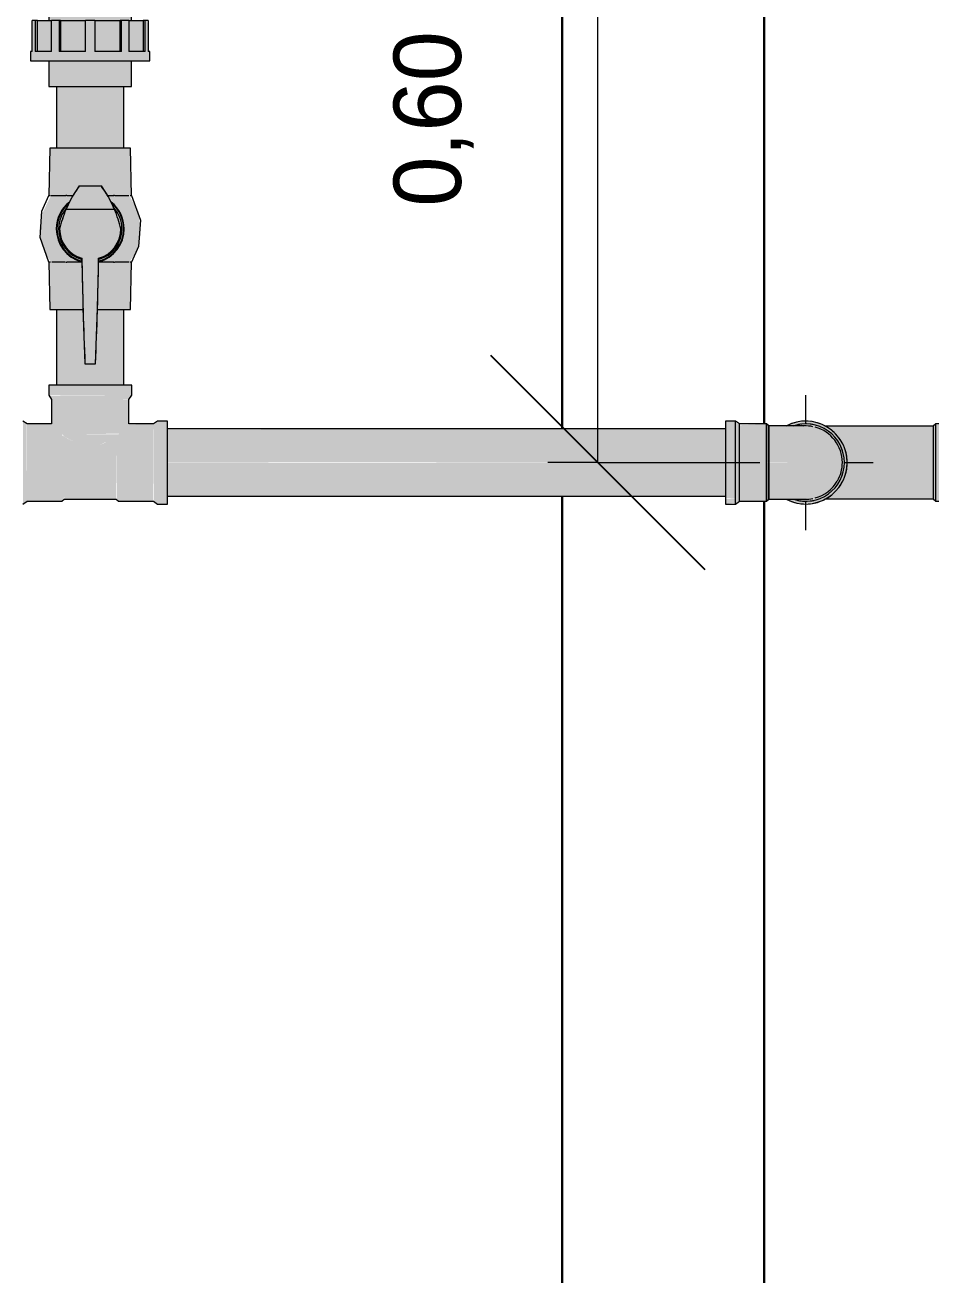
# Model space of a CAD drawing. Header units: metres. Extents: x 147 to 427, y -16 to 162.
# Drawn here: x 150.094 to 150.766, y 95.039 to 95.966 of the extents above; entities that cross this region are included whole.
import ezdxf

# ---------------------------------------------------------------- set-up
doc = ezdxf.new("R2010")
doc.units = ezdxf.units.M
doc.layers.add('1053_ARQ_BASE_MATADOURO_dwg', color=7, linetype='Continuous', lineweight=5, true_color=0x767676)
for name, color, linetype, lineweight in [('A-ANNO-DIMS', 7, 'Continuous', 5), ('A-ANNO-DIMS-50', 7, 'Continuous', 5), ('A-PAREDE', 7, 'Continuous', 30), ('P-PIPE', 7, 'Continuous', 5), ('P-PIPE-CNTR', 7, 'Continuous', 5)]:
    doc.layers.add(name, color=color, linetype=linetype, lineweight=lineweight)
doc.styles.add('Century Gothic', font='GOTHIC.TTF', dxfattribs={"height": 0.05})
doc.dimstyles.new('Setores_1_mm', dxfattribs={"dimscale": 0.3048, "dimtxt": 0.052208, "dimasz": 0.520833, "dimexe": 0.393701, "dimexo": 0.246063, "dimgap": 0.287073, "dimtad": 1, "dimrnd": 0.01, "dimzin": 0, "dimdsep": 46, "dimtxsty": 'Century Gothic', "dimblk1": 'OBLIQUE', "dimblk2": 'OBLIQUE', "dimsah": 1, "dimcen": 0.09, "dimazin": 0, "dimtfac": 1, "dimtdec": 4, "dimtix": 1, "dimtmove": 0, "dimatfit": 3, "dimfxl": 1, "dimtvp": 1, "dimtolj": 1, "dimtzin": 0, "dimarcsym": 2})

# ---------------------------------------------------------------- blocks, each defined once
blk = doc.blocks.new('AF_Soldavel_Curva 45_90 - Standard-V9-RESERVATÓRIOS TÉRREO')
at = {"layer": 'P-PIPE', "true_color": 0x69503c}
h = blk.add_hatch(color=27, dxfattribs=at)
h.paths.add_polyline_path([(150.67347, 95.61121), (150.67301, 95.61168), (150.67335, 95.61122)])
h.paths.add_polyline_path([(150.67982, 95.61205), (150.68143, 95.61226), (150.67994, 95.61209)])
h.paths.add_polyline_path([(150.69792, 95.62375), (150.70084, 95.62838), (150.69946, 95.62642), (150.69823, 95.62428)])
h.paths.add_polyline_path([(150.70255, 95.63251), (150.70339, 95.63564), (150.70283, 95.63409)])
h.paths.add_polyline_path([(150.70147, 95.65402), (150.69969, 95.65786), (150.6997, 95.6571), (150.70129, 95.65433)])
h.paths.add_polyline_path([(150.6962, 95.66242), (150.69358, 95.66495), (150.69512, 95.66332)])
h.paths.add_polyline_path([(150.67347, 95.67224), (150.6766, 95.67224), (150.67347, 95.67224)])
for points in [[(150.70576, 95.64196), (150.76821, 95.64196), (150.76821, 95.6687), (150.71989, 95.66906), (150.68885, 95.66858), (150.69717, 95.66147), (150.70317, 95.64992), (150.70422, 95.64196), (150.70508, 95.64196)], [(150.76821, 95.64196), (150.76991, 95.64196), (150.76991, 95.67017), (150.76821, 95.66847), (150.76821, 95.64196)], [(150.76991, 95.64196), (150.79581, 95.64196), (150.79581, 95.67017), (150.76991, 95.67017), (150.76991, 95.64376)], [(150.79695, 95.64196), (150.79881, 95.64196), (150.79881, 95.67224), (150.79581, 95.67017), (150.79581, 95.64196)], [(150.7478, 95.61481), (150.76821, 95.6156), (150.76821, 95.64196), (150.70422, 95.64196), (150.70236, 95.63144), (150.69521, 95.62022), (150.68895, 95.61514), (150.69762, 95.61482), (150.74428, 95.61482)], [(150.76991, 95.61374), (150.76991, 95.64196), (150.76821, 95.64196), (150.76868, 95.61481)], [(150.76991, 95.61374), (150.79581, 95.61374), (150.79581, 95.64196), (150.76991, 95.64196), (150.76991, 95.61533)], [(150.79881, 95.61168), (150.79881, 95.64196), (150.79581, 95.64188), (150.79616, 95.6135), (150.79797, 95.61226)], [(150.80631, 95.61121), (150.80631, 95.64196), (150.79881, 95.64187), (150.79881, 95.61168)]]:
    blk.add_hatch(color=27, dxfattribs=at).paths.add_polyline_path(points)
h = blk.add_hatch(color=27, dxfattribs=at)
h.paths.add_polyline_path([(150.79881, 95.64196), (150.80631, 95.64196), (150.80631, 95.66859), (150.79881, 95.66859), (150.79881, 95.64722)])
h.paths.add_polyline_path([(150.79881, 95.66859), (150.80631, 95.66912), (150.80631, 95.67271), (150.79881, 95.67166), (150.79881, 95.67042)])
at = {"layer": 'P-PIPE'}
for p, q in [((150.76991, 95.67061), (150.76821, 95.66911)), ((150.76821, 95.64196), (150.76821, 95.66911)), ((150.79581, 95.67061), (150.76991, 95.67061)), ((150.76991, 95.64196), (150.76991, 95.67061)), ((150.79881, 95.67271), (150.79581, 95.67061)), ((150.79581, 95.64196), (150.79581, 95.67061)), ((150.80631, 95.67271), (150.79881, 95.67271)), ((150.79881, 95.64196), (150.79881, 95.67271)), ((150.80631, 95.64196), (150.80631, 95.67271)), ((150.76821, 95.61481), (150.76821, 95.64196)), ((150.76991, 95.61331), (150.76991, 95.64196)), ((150.79581, 95.61331), (150.79581, 95.64196)), ((150.79881, 95.61121), (150.79881, 95.64196)), ((150.80631, 95.61121), (150.80631, 95.64196)), ((150.76821, 95.61481), (150.76991, 95.61331)), ((150.76991, 95.61331), (150.79581, 95.61331)), ((150.79581, 95.61331), (150.79881, 95.61121)), ((150.79881, 95.61121), (150.80631, 95.61121))]:
    blk.add_line(p, q, dxfattribs=at)
at = {"layer": 'P-PIPE', "flags": 128}
for points in [[(150.68759, 95.66911), (150.68953, 95.66911), (150.7083, 95.66911), (150.73226, 95.66911), (150.75933, 95.66911), (150.76821, 95.66911)], [(150.76821, 95.61481), (150.74063, 95.61481), (150.71544, 95.61481), (150.69482, 95.61481), (150.68759, 95.61481)]]:
    blk.add_lwpolyline(points, dxfattribs=at)
at = {"layer": 'P-PIPE'}
for start, end in [(101.97499, 118.12149), (83.30854, 96.68532), (41.97351, 78.02056), (23.3065, 36.68327), (0, 18.01852), (341.98148, 0), (323.31673, 336.6935), (242.73591, 258.02501), (281.97944, 318.02649), (263.31468, 276.69146)]:
    blk.add_arc((150.67347, 95.64196), 0.03075, start, end, dxfattribs=at)
blk = doc.blocks.new('Joelho 45_90 - Agua Fria_Soldavel - MEP - Tigre - Standard-V12-RESERVATÓRIOS TÉRREO')
at = {"layer": 'P-PIPE', "true_color": 0x69503c}
for points in [[(150.62137, 95.64196), (150.62137, 95.67224), (150.61387, 95.67224), (150.61387, 95.64196)], [(150.62137, 95.64196), (150.62437, 95.64223), (150.62402, 95.67041), (150.62137, 95.67166), (150.62137, 95.64228)], [(150.64437, 95.64196), (150.64437, 95.67061), (150.62437, 95.66963), (150.62437, 95.64196), (150.63895, 95.64196)], [(150.64437, 95.64196), (150.64607, 95.64238), (150.64551, 95.6696), (150.64437, 95.67017), (150.64437, 95.64222)], [(150.67761, 95.64196), (150.70062, 95.64196), (150.69895, 95.65077), (150.6959, 95.65694), (150.69155, 95.66201), (150.68551, 95.66611), (150.67828, 95.66848), (150.6651, 95.66899), (150.64932, 95.66911), (150.64607, 95.66911), (150.64632, 95.64196), (150.67579, 95.64196)], [(150.70212, 95.64196), (150.70422, 95.64196), (150.70197, 95.65315), (150.6962, 95.66242), (150.68741, 95.66911), (150.67845, 95.67224), (150.667, 95.67183), (150.65989, 95.66894), (150.66528, 95.66931), (150.6685, 95.67017), (150.68088, 95.66963), (150.68949, 95.66547), (150.69542, 95.66037), (150.70114, 95.64937), (150.70127, 95.64843)], [(150.62137, 95.61168), (150.62437, 95.61428), (150.62437, 95.64196), (150.62137, 95.64196), (150.62137, 95.61226)], [(150.64437, 95.61331), (150.64437, 95.64196), (150.62437, 95.64196), (150.62437, 95.61374), (150.63895, 95.61343)], [(150.64437, 95.61331), (150.64607, 95.61548), (150.64607, 95.64196), (150.64437, 95.64196), (150.64437, 95.61374)], [(150.64607, 95.61481), (150.67799, 95.6154), (150.68194, 95.61633), (150.68704, 95.61845), (150.69303, 95.62323), (150.69762, 95.62992), (150.69977, 95.63549), (150.70039, 95.64196), (150.64607, 95.64171), (150.64607, 95.61544)], [(150.6685, 95.61168), (150.6804, 95.61226), (150.68885, 95.61533), (150.69762, 95.62322), (150.70236, 95.63144), (150.70375, 95.64196), (150.70212, 95.64196), (150.70036, 95.63211), (150.69373, 95.6217), (150.68582, 95.61633), (150.67845, 95.61374), (150.66605, 95.61428), (150.66311, 95.61508), (150.66009, 95.6146), (150.66813, 95.61168)], [(150.67347, 95.61331), (150.68215, 95.61481), (150.68949, 95.61845), (150.69461, 95.62285), (150.69895, 95.62926), (150.70119, 95.63493), (150.70212, 95.64196), (150.70062, 95.64196), (150.69895, 95.63315), (150.6959, 95.62697), (150.69115, 95.62159), (150.68551, 95.61781), (150.67879, 95.61548), (150.667, 95.61489), (150.66564, 95.61445), (150.667, 95.61416), (150.67175, 95.61353)]]:
    blk.add_hatch(color=27, dxfattribs=at).paths.add_polyline_path(points)
h = blk.add_hatch(color=27, dxfattribs=at)
h.paths.add_polyline_path([(150.70212, 95.64196), (150.70036, 95.65126), (150.69698, 95.65798), (150.69203, 95.66352), (150.68582, 95.66759), (150.67916, 95.66986), (150.67185, 95.6704), (150.66552, 95.669), (150.67576, 95.66881), (150.68194, 95.66759), (150.68836, 95.66446), (150.69383, 95.65964), (150.69762, 95.654), (150.69977, 95.64843), (150.70114, 95.64196)])
h.paths.add_polyline_path([(150.67021, 95.66868), (150.667, 95.66883), (150.66906, 95.6687)])
h = blk.add_hatch(color=27, dxfattribs=at)
h.paths.add_polyline_path([(150.62137, 95.61533), (150.62137, 95.61533), (150.62137, 95.64196), (150.61387, 95.64196), (150.61387, 95.61533), (150.61485, 95.61533)])
h.paths.add_polyline_path([(150.61387, 95.61121), (150.62137, 95.61226), (150.62137, 95.61533), (150.61387, 95.61481), (150.61387, 95.61168)])
at = {"layer": 'P-PIPE'}
for p, q in [((150.62137, 95.67271), (150.61387, 95.67271)), ((150.61387, 95.67271), (150.61387, 95.64196)), ((150.62437, 95.67061), (150.62137, 95.67271)), ((150.62137, 95.64196), (150.62137, 95.67271)), ((150.64437, 95.67061), (150.62437, 95.67061)), ((150.62437, 95.64196), (150.62437, 95.67061)), ((150.64607, 95.66911), (150.64437, 95.67061)), ((150.64437, 95.67061), (150.64437, 95.64196)), ((150.64437, 95.64196), (150.64437, 95.67061)), ((150.64607, 95.64196), (150.64607, 95.66911)), ((150.64607, 95.66911), (150.64607, 95.64196)), ((150.61387, 95.64196), (150.61387, 95.61121)), ((150.62137, 95.61121), (150.62137, 95.64196)), ((150.62437, 95.61331), (150.62437, 95.64196)), ((150.64437, 95.64196), (150.64437, 95.61331)), ((150.64437, 95.61331), (150.64437, 95.64196)), ((150.64607, 95.62838), (150.64607, 95.64196)), ((150.64607, 95.64196), (150.64607, 95.62838)), ((150.64607, 95.61481), (150.64607, 95.62816)), ((150.64607, 95.62816), (150.64607, 95.61481)), ((150.62137, 95.61121), (150.62437, 95.61331)), ((150.62437, 95.61331), (150.64437, 95.61331)), ((150.64437, 95.61331), (150.64607, 95.61481)), ((150.61387, 95.61121), (150.62137, 95.61121))]:
    blk.add_line(p, q, dxfattribs=at)
at = {"layer": 'P-PIPE', "flags": 128}
for points in [[(150.67347, 95.66911), (150.67345, 95.66911), (150.67338, 95.66911), (150.67327, 95.66911), (150.67312, 95.66911), (150.67292, 95.66911), (150.67268, 95.66911), (150.6724, 95.66911), (150.67208, 95.66911), (150.67171, 95.66911), (150.67131, 95.66911), (150.67086, 95.66911), (150.67037, 95.66911), (150.66985, 95.66911), (150.66928, 95.66911), (150.66868, 95.66911), (150.66805, 95.66911), (150.66737, 95.66911), (150.66667, 95.66911), (150.66593, 95.66911), (150.66516, 95.66911), (150.66436, 95.66911), (150.66353, 95.66911), (150.66267, 95.66911), (150.66178, 95.66911), (150.66087, 95.66911), (150.65994, 95.66911), (150.65898, 95.66911), (150.65801, 95.66911), (150.65701, 95.66911), (150.656, 95.66911), (150.65497, 95.66911), (150.65392, 95.66911), (150.65287, 95.66911), (150.6518, 95.66911), (150.65073, 95.66911), (150.64964, 95.66911), (150.64855, 95.66911), (150.64746, 95.66911), (150.64636, 95.66911), (150.64607, 95.66911)], [(150.64607, 95.61481), (150.64716, 95.61481), (150.64826, 95.61481), (150.64935, 95.61481), (150.65043, 95.61481), (150.65151, 95.61481), (150.65258, 95.61481), (150.65364, 95.61481), (150.65469, 95.61481), (150.65572, 95.61481), (150.65674, 95.61481), (150.65774, 95.61481), (150.65872, 95.61481), (150.65968, 95.61481), (150.66062, 95.61481), (150.66154, 95.61481), (150.66243, 95.61481), (150.6633, 95.61481), (150.66414, 95.61481), (150.66494, 95.61481), (150.66572, 95.61481), (150.66647, 95.61481), (150.66719, 95.61481), (150.66787, 95.61481), (150.66851, 95.61481), (150.66912, 95.61481), (150.6697, 95.61481), (150.67023, 95.61481), (150.67073, 95.61481), (150.67119, 95.61481), (150.67161, 95.61481), (150.67198, 95.61481), (150.67232, 95.61481), (150.67261, 95.61481), (150.67286, 95.61481), (150.67307, 95.61481), (150.67323, 95.61481), (150.67336, 95.61481), (150.67343, 95.61481), (150.67347, 95.61481), (150.67347, 95.61481)]]:
    blk.add_lwpolyline(points, dxfattribs=at)
at = {"layer": 'P-PIPE'}
for radius, start, end in [(0.03075, 101.97499, 118.12149), (0.03075, 0, 117.91866), (0.02865, 0, 109.35835), (0.02865, 0, 109.35835), (0.02865, 96.64674, 102.02504), (0.03075, 83.30854, 96.68532), (0.02715, 78.63427, 92.9545), (0.02715, 78.63427, 92.9545), (0.02865, 77.98016, 83.35482), (0.03075, 41.97351, 78.02056), (0.02715, 0, 75), (0.02715, 0, 75), (0.02865, 36.64727, 42.02677), (0.03075, 23.3065, 36.68327), (0.02865, 17.97932, 23.35534), (0.03075, 0, 18.01852), (0.03075, 242.69358, 0), (0.02865, 251.5844, 0), (0.02865, 251.5844, 0), (0.02715, 330, 0), (0.02715, 330, 0), (0.03075, 341.98148, 0), (0.02865, 336.64466, 342.02068), (0.02715, 285, 329.44685), (0.02715, 285, 329.44685), (0.02865, 317.97323, 323.35273), (0.03075, 323.31673, 336.6935), (0.03075, 242.73591, 258.02501), (0.02865, 257.97496, 263.35326), (0.02715, 268.65999, 281.36573), (0.02715, 268.65999, 281.36573), (0.02865, 276.64518, 282.01984), (0.03075, 281.97944, 318.02649), (0.03075, 263.31468, 276.69146)]:
    blk.add_arc((150.67347, 95.64196), radius, start, end, dxfattribs=at)
blk = doc.blocks.new('AF_Registro Esfera VS Compacto - Soldável - 50 mm-3437326-RESERVATÓRIOS TÉRREO')
at = {"layer": 'P-PIPE', "lineweight": 15, "true_color": 0x69503c}
for points in [[(-0.0247, 0.00774), (-0.02433, 0.00655), (-0.02079, 0.01395), (-0.01669, 0.01868), (-0.01124, 0.02239), (-0.00493, 0.02455), (0.0013, 0.02503), (0.00845, 0.02354), (0.01426, 0.02055), (0.01809, 0.01747), (0.02061, 0.01489), (0.0247, 0.01351), (0.02434, 0.02929), (0.01113, 0.03571), (0, 0.03767), (-0.00888, 0.03682), (-0.01836, 0.03352), (-0.0247, 0.02896), (-0.0247, 0.00792)], [(-0.0599, 0.02992), (-0.0599, 0.00535), (-0.0247, 0.00652), (-0.0247, 0.0306), (-0.03874, 0.03033)], [(0.0247, 0.01851), (0.0252, 0.01236), (0.032, 0.00788), (0.032, 0), (0.0599, 0), (0.0599, 0.02992), (0.0247, 0.03043), (0.0247, 0.01967)], [(-0.0599, -0.02165), (-0.0599, -0.02992), (-0.0247, -0.0306), (-0.0252, -0.00616), (-0.0599, -0.00535), (-0.0599, -0.02164)], [(-0.0247, -0.02354), (-0.0247, -0.0291), (-0.01557, -0.03484), (-0.00621, -0.03708), (0.00125, -0.03746), (0.01318, -0.03527), (0.0247, -0.02896), (0.02434, -0.01291), (0.01788, -0.01775), (0.0167, -0.01868), (0.0116, -0.02224), (0.00435, -0.02463), (-0.0013, -0.02503), (-0.00769, -0.02386), (-0.01411, -0.02066), (-0.0187, -0.01668), (-0.02266, -0.01058), (-0.0247, -0.00643), (-0.0247, -0.02224)], [(0.0247, -0.01851), (0.0247, -0.0306), (0.0599, -0.02956), (0.0599, 0), (0.032, -0.00002), (0.03174, -0.00817), (0.0247, -0.01268), (0.0247, -0.01821)]]:
    blk.add_hatch(color=27, dxfattribs=at).paths.add_polyline_path(points)
at = {"layer": 'P-PIPE', "lineweight": 15, "true_color": 0xce4f00}
for points in [[(-0.1, 0.00394), (-0.1, -0.00394), (-0.02186, -0.00623), (-0.01954, -0.01161), (-0.01592, -0.01623), (-0.00949, -0.02047), (-0.00379, -0.02224), (0, -0.02273), (0.01199, -0.01887), (0.01426, -0.01802), (0.01416, 0.01805), (0.00185, 0.0222), (0, 0.02273), (-0.00586, 0.02187), (-0.01128, 0.01959), (-0.0137, 0.01814), (-0.01726, 0.01479), (-0.02002, 0.01076), (-0.02186, 0.00623), (-0.09809, 0.004)], [(0.01426, -0.01802), (0.02643, -0.01157), (0.032, -0.00788), (0.03174, 0.00817), (0.02061, 0.01489), (0.01426, 0.01781), (0.01426, -0.0166)]]:
    blk.add_hatch(color=32, dxfattribs=at).paths.add_polyline_path(points)
at = {"layer": 'P-PIPE', "lineweight": 15, "true_color": 0x69503c}
h = blk.add_hatch(color=27, dxfattribs=at)
h.paths.add_polyline_path([(-0.02439, 0.00617), (-0.02386, 0.00639), (-0.0203, 0.01377), (-0.01588, 0.01868), (-0.01039, 0.0222), (-0.00452, 0.02411), (0, 0.0247), (0.00772, 0.02331), (0.0133, 0.02066), (0.0101, 0.02286), (0.00462, 0.02459), (-0.00029, 0.02516), (-0.00769, 0.02386), (-0.01425, 0.02056), (-0.01904, 0.01623), (-0.02266, 0.01058), (-0.02438, 0.00621)])
h.paths.add_polyline_path([(-0.01954, -0.01558), (-0.01639, -0.01892), (-0.0116, -0.02224), (-0.00462, -0.02459), (0.00029, -0.02516), (0.00854, -0.02351), (0.01426, -0.02055), (0.01809, -0.01747), (0.01747, -0.01747), (0.01031, -0.02224), (0.00435, -0.02413), (0, -0.0247), (-0.00713, -0.02355), (-0.01367, -0.02038), (-0.01855, -0.01605), (-0.01954, -0.01553)])
h.paths.add_polyline_path([(-0.02439, -0.00617), (-0.02376, -0.00792), (-0.02066, -0.01412), (-0.02139, -0.01235), (-0.02432, -0.00618)])
h.paths.add_polyline_path([(-0.02296, 0.00621), (-0.02266, 0.00623), (-0.02296, 0.00621)])
h.paths.add_polyline_path([(-0.02296, -0.00621), (-0.02262, -0.00622), (-0.02296, -0.00621)])
at = {"layer": 'P-PIPE', "lineweight": 15, "true_color": 0xce4f00}
h = blk.add_hatch(color=32, dxfattribs=at)
h.paths.add_polyline_path([(-0.02389, 0.00619), (-0.02288, 0.00639), (-0.01954, 0.01281), (-0.01684, 0.01623), (-0.01235, 0.01983), (-0.00848, 0.0218), (-0.00507, 0.02295), (0, 0.0235), (0, 0.0247), (-0.00804, 0.02318), (-0.0137, 0.02036), (-0.0185, 0.01611), (-0.02197, 0.01096), (-0.02388, 0.00621)])
h.paths.add_polyline_path([(-0.02389, -0.00619), (-0.02323, -0.00792), (-0.02139, -0.01235), (-0.01592, -0.01865), (-0.01031, -0.02224), (-0.00605, -0.0239), (0, -0.02434), (0, -0.0235), (-0.00783, -0.02197), (-0.01261, -0.01969), (-0.01747, -0.0155), (-0.02088, -0.01061), (-0.02354, -0.00619), (-0.02385, -0.00619)])
h = blk.add_hatch(color=32, dxfattribs=at)
h.paths.add_polyline_path([(-0.02266, 0.00622), (-0.02186, 0.00623), (-0.01873, 0.01264), (-0.01592, 0.01623), (-0.00907, 0.02079), (-0.00443, 0.02225), (0, 0.02273), (0.01011, 0.01958), (0.01387, 0.01875), (0.00933, 0.02139), (0.00577, 0.02278), (-0.00007, 0.02349), (-0.00727, 0.0222), (-0.01124, 0.0205), (-0.01592, 0.0171), (-0.01838, 0.01452), (-0.02139, 0.00944), (-0.02266, 0.00623)])
h.paths.add_polyline_path([(-0.02266, -0.00622), (-0.01954, -0.01283), (-0.01592, -0.01716), (-0.01101, -0.02066), (-0.00581, -0.02274), (0, -0.0235), (0.00734, -0.02224), (0.01099, -0.02066), (0.01435, -0.01849), (0.01426, -0.01802), (0.00173, -0.02224), (-0.00018, -0.02271), (-0.00652, -0.02168), (-0.01235, -0.01892), (-0.01656, -0.01541), (-0.02029, -0.00986), (-0.02226, -0.00623), (-0.02262, -0.00622)])
h = blk.add_hatch(color=32, dxfattribs=at)
h.paths.add_polyline_path([(0, 0.0235), (0.00725, 0.0222), (0.01121, 0.02065), (0.0185, 0.01611), (0.01591, 0.01866), (0.0107, 0.02207), (0.00423, 0.02414), (0, 0.02434)])
h.paths.add_polyline_path([(0, -0.02386), (0, -0.0247), (0.00824, -0.02309), (0.01366, -0.02038), (0.01873, -0.01581), (0.01426, -0.01865), (0.00913, -0.0216), (0.00562, -0.02273), (0.00435, -0.02309), (0, -0.0235)])
at = {"layer": 'P-PIPE', "color": 4, "lineweight": 15, "true_color": 0x00ffff}
for p, q in [((-0.0247, 0.0306), (-0.0599, 0.02992)), ((-0.0599, 0.02992), (-0.0599, 0.00538)), ((-0.0247, 0.02956), (-0.0247, 0.0306)), ((-0.0247, 0.01867), (-0.0247, 0.02857)), ((0.0599, 0.02992), (0.0247, 0.0306)), ((0.0247, 0.0306), (0.0247, 0.02956)), ((0.0247, 0.02888), (0.0247, 0.01814)), ((0.0599, 0), (0.0599, 0.02992)), ((-0.0247, 0.01799), (-0.0247, 0.01736)), ((-0.0247, 0.0062), (-0.0247, 0.0174)), ((0.01426, -0.01802), (0.01426, 0.01802)), ((0.0247, 0.01736), (0.0247, 0.01799)), ((0.0247, 0.0174), (0.0247, 0.01278)), ((-0.1, 0.00394), (-0.1, -0.00394)), ((-0.02481, 0.00618), (-0.02296, 0.00621)), ((0.032, 0.008), (0.032, -0.008)), ((-0.0599, -0.00538), (-0.0599, -0.02992)), ((-0.02296, -0.00621), (-0.02481, -0.00618)), ((-0.0247, -0.0174), (-0.0247, -0.0062)), ((0.0599, -0.02992), (0.0599, 0)), ((-0.0247, -0.01736), (-0.0247, -0.01799)), ((-0.0247, -0.02888), (-0.0247, -0.01814)), ((0.0247, -0.01278), (0.0247, -0.0174)), ((0.0247, -0.01799), (0.0247, -0.01736)), ((0.0247, -0.01814), (0.0247, -0.02859)), ((-0.0599, -0.02992), (-0.0247, -0.0306)), ((-0.0247, -0.0306), (-0.0247, -0.02956)), ((0.0247, -0.02956), (0.0247, -0.0306)), ((0.0247, -0.0306), (0.0599, -0.02992))]:
    blk.add_line(p, q, dxfattribs=at)
at = {"layer": 'P-PIPE', "color": 4, "lineweight": 15, "true_color": 0x00ffff, "flags": 128}
for points in [[(-0.0247, 0.0306), (-0.00637, 0.03724), (0.01307, 0.03581), (0.0247, 0.0306)], [(0.01426, 0.01802), (0.02341, 0.01351), (0.032, 0.008)], [(-0.05875, 0.00539), (-0.07938, 0.00473), (-0.1, 0.00394)], [(-0.02481, 0.00618), (-0.02501, 0.00618), (-0.0252, 0.00617)], [(-0.1, -0.00394), (-0.07938, -0.00473), (-0.05875, -0.00539)], [(-0.0252, -0.00617), (-0.02501, -0.00618), (-0.02481, -0.00618)], [(0.032, -0.008), (0.02341, -0.01351), (0.01426, -0.01802)], [(0.0247, -0.0306), (0.00637, -0.03724), (-0.01307, -0.03581), (-0.0247, -0.0306)]]:
    blk.add_lwpolyline(points, dxfattribs=at)
at = {"layer": 'P-PIPE', "color": 4, "lineweight": 15, "true_color": 0x00ffff}
for centre, radius, start, end in [((0, 0), 0.0252, 90, 165), ((0, 0), 0.0247, 90, 165), ((0, 0), 0.0235, 90, 164.65239), ((0, 0), 0.02273, 90, 164.0827), ((0, 0), 0.02273, 117.5101, 122.61027), ((0, 0), 0.02273, 104.81654, 108.11473), ((0, 0), 0.0252, 37.80855, 90), ((0, 0), 0.0247, 40.15209, 90), ((0, 0), 0.0235, 47.40098, 90), ((-0.02132, -0.0657), 0.09096, 66.9759, 76.44781), ((-0.02132, -0.0657), 0.09096, 71.14674, 71.69399), ((0, 0), 0.02273, 145.97063, 149.26616), ((0, 0), 0.02273, 131.48016, 136.58052), ((-0.02132, -0.0657), 0.09096, 65.84567, 66.47881), ((-0.02132, -0.0657), 0.09096, 62.51354, 65.29992), ((-0.02132, -0.0657), 0.09096, 54.11778, 60.15679), ((0.03256, -3.1755), 3.1822, 90.97978, 92.38736), ((0.03255, 3.1759), 3.1826, 267.61298, 269.0204), ((0, 0), 0.0252, 195, 270), ((0, 0), 0.0247, 195, 270), ((0, 0), 0.0235, 195.34776, 270), ((0, 0), 0.02273, 195.91745, 270), ((-0.02132, 0.0657), 0.09096, 299.84321, 305.88222), ((0, 0), 0.0252, 270, 322.19145), ((0, 0), 0.0247, 270, 319.84791), ((0, 0), 0.0235, 270, 312.59902), ((-0.02132, 0.0657), 0.09096, 283.55219, 293.0241), ((-0.02132, 0.0657), 0.09096, 293.52119, 294.15433), ((-0.02132, 0.0657), 0.09096, 294.70008, 297.48646), ((-0.02132, 0.0657), 0.09096, 288.30601, 288.85326)]:
    blk.add_arc(centre, radius, start, end, dxfattribs=at)
for centre, major_axis, start_param, end_param in [((0.03256, -3.183), (0, 3.1897), 0.01813, 0.028664), ((0.03255, 3.1834), (0, 3.1901), 3.112933, 3.123466)]:
    blk.add_ellipse(centre, major_axis=major_axis, ratio=0.998823, start_param=start_param, end_param=end_param, dxfattribs=at)
for points in [[(0.0167, 0.01694), (0.01657, 0.017), (0.01631, 0.01712), (0.01604, 0.01724), (0.01591, 0.0173)], [(0.01591, -0.0173), (0.01604, -0.01724), (0.01631, -0.01712), (0.01657, -0.017), (0.0167, -0.01694)]]:
    blk.add_open_spline(points, degree=3, dxfattribs=at)
blk = doc.blocks.new('AF_Soldavel_Uniao - Standard-3997284-RESERVATÓRIOS TÉRREO')
at = {"layer": 'P-PIPE', "lineweight": 15, "true_color": 0x69503c}
for points in [[(-0.015, 0.0125), (-0.015, -0.0442), (-0.008, -0.04389), (-0.008, -0.04298), (0.015, -0.04243), (0.015, -0.04083), (-0.008, -0.04049), (-0.008, -0.02871), (0.015, -0.02871), (0.015, -0.02309), (-0.008, -0.02309), (-0.00767, -0.00348), (0.015, -0.00334), (0.01467, 0.00348), (-0.008, 0.00348), (-0.008, 0.02309), (0.015, 0.02309), (0.015, 0.02871), (-0.008, 0.02871), (-0.008, 0.04083), (0.015, 0.04126), (0.015, 0.04298), (-0.008, 0.04345), (-0.008, 0.0442), (-0.015, 0.04389), (-0.015, 0.01286)], [(-0.008, 0.04049), (-0.008, 0.0392), (0.015, 0.0392), (0.015, 0.04083), (-0.008, 0.04083)], [(-0.008, 0.02871), (0.015, 0.02871), (0.015, 0.0392), (-0.008, 0.0392), (-0.008, 0.03043)], [(-0.034, 0.0307), (-0.034, -0.0307), (-0.015, -0.0307), (-0.015, 0.0307)], [(0.015, 0.0307), (0.015, -0.0307), (0.034, -0.0307), (0.034, 0.0307), (0.0295, 0.0307)], [(-0.008, 0.02216), (0.015, 0.02216), (0.015, 0.02309), (-0.008, 0.02309)], [(-0.008, 0.02216), (-0.008, 0.00348), (0.015, 0.00348), (0.015, 0.02216), (-0.00017, 0.02216)], [(-0.008, -0.00348), (-0.008, -0.02216), (0.015, -0.02165), (0.015, -0.00348), (-0.00767, -0.00348)], [(-0.008, -0.02216), (-0.008, -0.02309), (0.015, -0.02309), (0.015, -0.02216), (-0.0062, -0.02216)], [(-0.008, -0.03125), (-0.008, -0.0392), (0.015, -0.0392), (0.015, -0.02871), (-0.008, -0.02871)], [(-0.008, -0.0392), (-0.008, -0.04083), (0.015, -0.04083), (0.015, -0.0392), (-0.00017, -0.0392)]]:
    blk.add_hatch(color=27, dxfattribs=at).paths.add_polyline_path(points)
at = {"layer": 'P-PIPE', "color": 4, "lineweight": 15, "true_color": 0x00ffff}
for p, q in [((-0.008, 0.0442), (-0.015, 0.0442)), ((-0.015, 0.0442), (-0.015, -0.0442)), ((-0.008, 0.04298), (-0.008, 0.0442)), ((-0.008, 0.04298), (0.015, 0.04298)), ((-0.008, 0.02871), (-0.008, 0.04083)), ((0.015, 0.04083), (-0.008, 0.04083)), ((-0.008, 0.0392), (0.015, 0.0392)), ((0.015, 0.04083), (0.015, 0.04298)), ((0.015, 0.0392), (0.015, 0.04083)), ((0.015, 0.0392), (0.015, 0.02883)), ((-0.015, 0.0307), (-0.034, 0.0307)), ((-0.034, 0.0307), (-0.034, -0.0307)), ((-0.008, 0.02871), (0.015, 0.02871)), ((0.034, 0.0307), (0.015, 0.0307)), ((0.015, 0.02309), (0.015, 0.02871)), ((0.034, -0.0307), (0.034, 0.0307)), ((-0.008, 0.00348), (-0.008, 0.02309)), ((0.015, 0.02309), (-0.008, 0.02309)), ((0.015, 0.02216), (-0.008, 0.02216)), ((0.015, 0.02216), (0.015, 0.02309)), ((0.015, 0.02216), (0.015, 0.00348)), ((-0.008, 0.00348), (0.015, 0.00348)), ((0.015, -0.00348), (0.015, 0.00348)), ((-0.008, -0.02309), (-0.008, -0.00348)), ((0.015, -0.00348), (-0.008, -0.00348)), ((0.015, -0.00348), (0.015, -0.02216)), ((-0.008, -0.02216), (0.015, -0.02216)), ((-0.008, -0.02309), (0.015, -0.02309)), ((0.015, -0.02309), (0.015, -0.02216)), ((0.015, -0.02871), (0.015, -0.02309)), ((-0.034, -0.0307), (-0.015, -0.0307)), ((-0.008, -0.04083), (-0.008, -0.02871)), ((0.015, -0.02871), (-0.008, -0.02871)), ((0.015, -0.02883), (0.015, -0.0392)), ((0.015, -0.0307), (0.034, -0.0307)), ((-0.015, -0.0442), (-0.008, -0.0442)), ((0.015, -0.0392), (-0.008, -0.0392)), ((-0.008, -0.04083), (0.015, -0.04083)), ((-0.008, -0.0442), (-0.008, -0.04298)), ((0.015, -0.04298), (-0.008, -0.04298)), ((0.015, -0.04083), (0.015, -0.0392)), ((0.015, -0.04298), (0.015, -0.04083))]:
    blk.add_line(p, q, dxfattribs=at)
blk = doc.blocks.new('1053_ARQ_BASE_MATADOURO_dwg_arq geral tgov-4039641-RESERVATÓRIOS TÉRREO')
at = {"layer": 'A-PAREDE', "color": 253, "true_color": 0xaaaaaa}
for p, q in [((20.43292, 13.03421), (20.43292, 12.48454)), ((20.28292, 13.03092), (20.28292, 12.48092))]:
    blk.add_line(p, q, dxfattribs=at)
at = {"layer": 'A-PAREDE', "color": 253, "true_color": 0xaaaaaa, "flags": 128}
for points in [[(20.43292, 12.42731), (20.43292, 10.45592), (17.23292, 10.45592), (17.23292, 13.65592)], [(20.28292, 12.43092), (20.28292, 10.75592), (20.13292, 10.60592)]]:
    blk.add_lwpolyline(points, dxfattribs=at)
blk = doc.blocks.new('1053_ARQ_BASE_MATADOURO_dwg-3625622-RESERVATÓRIOS TÉRREO')
blk.add_blockref('1053_ARQ_BASE_MATADOURO_dwg_arq geral tgov-4039641-RESERVATÓRIOS TÉRREO', (130.20979, 83.18603))
blk = doc.blocks.new('DIMBLOCK8-RESERVATÓRIOS TÉRREO')
at = {"layer": 'A-ANNO-DIMS-50', "lineweight": 25}
for p, q in [((151.02186, 96.64196), (150.94248, 96.72133)), ((151.02186, 96.64196), (151.10123, 96.56258)), ((151.02186, 95.64196), (150.94248, 95.72133)), ((151.02186, 95.64196), (151.10123, 95.56258))]:
    blk.add_line(p, q, dxfattribs=at)
at = {"layer": 'A-ANNO-DIMS-50'}
for p, q in [((151.02186, 96.64196), (150.77732, 96.64196)), ((151.02186, 96.64196), (151.02186, 95.64196)), ((151.02186, 96.64196), (151.14186, 96.64196)), ((151.02186, 95.64196), (150.90186, 95.64196)), ((151.02186, 95.64196), (151.05911, 95.64196))]:
    blk.add_line(p, q, dxfattribs=at)
at = {"layer": 'A-ANNO-DIMS-50', "color": 0, "insert": (150.87027, 96.03174), "char_height": 0.05, "width": 0.2645226, "attachment_point": 1, "rotation": 90, "line_spacing_factor": 0.984502, "style": 'Century Gothic'}
blk.add_mtext('1,00 m', dxfattribs=at)
blk = doc.blocks.new('_Oblique')
at = {"color": 0, "linetype": 'ByBlock', "lineweight": -2}
blk.add_line((-0.5, -0.5), (0.5, 0.5), dxfattribs=at)
blk = doc.blocks.new('DIMBLOCK9-RESERVATÓRIOS TÉRREO')
at = {"layer": 'A-ANNO-DIMS-50', "lineweight": 25}
for p, q in [((150.51932, 96.24196), (150.43994, 96.32133)), ((150.51932, 96.24196), (150.59869, 96.16258)), ((150.51932, 95.64196), (150.43994, 95.72133)), ((150.51932, 95.64196), (150.59869, 95.56258))]:
    blk.add_line(p, q, dxfattribs=at)
at = {"layer": 'A-ANNO-DIMS-50'}
for p, q in [((150.51932, 96.24196), (150.48206, 96.24196)), ((150.51932, 95.64196), (150.51932, 96.24196)), ((150.51932, 96.24196), (150.63932, 96.24196)), ((150.51932, 95.64196), (150.48206, 95.64196)), ((150.51932, 95.64196), (150.63932, 95.64196))]:
    blk.add_line(p, q, dxfattribs=at)
at = {"layer": 'A-ANNO-DIMS-50', "color": 0, "insert": (150.36773, 95.83174), "char_height": 0.05, "width": 0.2645226, "attachment_point": 1, "rotation": 90, "line_spacing_factor": 0.984502, "style": 'Century Gothic'}
blk.add_mtext('0,60 m', dxfattribs=at)

msp = doc.modelspace()

# ---------------------------------------------------------------- hatches: boundary and pattern name
at = {"layer": 'P-PIPE', "true_color": 0x00ffff}
for points in [[(150.13625, 95.8752), (150.14272, 95.8752), (150.14272, 95.92078), (150.11772, 95.92078), (150.11796, 95.8752), (150.13497, 95.8752)], [(150.16495, 95.8752), (150.16772, 95.8752), (150.1675, 95.92078), (150.14272, 95.92078), (150.14272, 95.8752), (150.16437, 95.8752)], [(150.14272, 95.69936), (150.14272, 95.69936), (150.14272, 95.7153), (150.13878, 95.7153), (150.13737, 95.7554), (150.11772, 95.7554), (150.11828, 95.69936), (150.13878, 95.69936)], [(150.16772, 95.69936), (150.16751, 95.7554), (150.14807, 95.7554), (150.14666, 95.7153), (150.14272, 95.7153), (150.14272, 95.69936), (150.16716, 95.69936)], [(150.21762, 95.64196), (150.61387, 95.64238), (150.61387, 95.66696), (150.20012, 95.6664), (150.20012, 95.64196)], [(150.32295, 95.61696), (150.61387, 95.61715), (150.61387, 95.64196), (150.20012, 95.6416), (150.20012, 95.61696), (150.21762, 95.61696)]]:
    msp.add_hatch(color=4, dxfattribs=at).paths.add_polyline_path(points)
at = {"layer": 'P-PIPE', "true_color": 0x69503c}
for points in [[(150.12172, 95.69186), (150.17347, 95.69186), (150.17347, 95.69936), (150.11197, 95.69936), (150.11229, 95.69186), (150.12107, 95.69186)], [(150.16446, 95.68886), (150.17161, 95.68921), (150.17347, 95.69186), (150.11229, 95.6914), (150.11407, 95.68886), (150.16437, 95.68886)], [(150.13582, 95.66296), (150.16421, 95.66345), (150.17137, 95.67061), (150.17079, 95.68886), (150.11407, 95.68886), (150.11422, 95.67046), (150.12172, 95.66296), (150.13307, 95.66296)], [(150.09282, 95.61121), (150.09582, 95.61331), (150.09547, 95.67085), (150.09282, 95.67271), (150.09282, 95.61306)], [(150.09582, 95.61331), (150.12172, 95.61331), (150.12172, 95.66296), (150.11407, 95.67061), (150.09582, 95.67061), (150.09582, 95.61412)], [(150.16495, 95.61331), (150.18962, 95.61331), (150.18962, 95.67061), (150.17079, 95.67003), (150.16372, 95.66296), (150.16372, 95.61331)], [(150.19262, 95.61121), (150.19262, 95.67271), (150.18962, 95.67003), (150.18997, 95.61306)], [(150.16202, 95.66126), (150.16372, 95.66296), (150.12172, 95.66296), (150.12342, 95.66126), (150.16086, 95.66126)], [(150.12172, 95.61331), (150.12342, 95.61653), (150.12342, 95.66126), (150.12172, 95.66222), (150.12172, 95.61404)], [(150.14272, 95.65385), (150.14983, 95.65502), (150.16003, 95.66007), (150.16202, 95.66126), (150.12342, 95.66126), (150.13277, 95.65625), (150.13564, 95.65502), (150.13818, 95.6546)], [(150.14272, 95.61481), (150.14272, 95.65385), (150.1356, 95.65502), (150.12642, 95.65946), (150.12342, 95.66126), (150.12342, 95.61481)], [(150.14347, 95.61481), (150.16202, 95.61504), (150.16202, 95.66126), (150.15267, 95.65625), (150.14979, 95.65502), (150.14272, 95.65385), (150.14272, 95.61481)], [(150.16372, 95.61331), (150.16372, 95.66296), (150.16202, 95.66126), (150.16259, 95.61481), (150.1631, 95.61412)]]:
    msp.add_hatch(color=27, dxfattribs=at).paths.add_polyline_path(points)
h = msp.add_hatch(color=27, dxfattribs=at)
h.paths.add_polyline_path([(150.20012, 95.65733), (150.20012, 95.65733), (150.19856, 95.65629)])
h.paths.add_polyline_path([(150.19262, 95.61121), (150.20012, 95.61121), (150.20012, 95.67271), (150.19262, 95.67271), (150.19262, 95.61226)])

# ---------------------------------------------------------------- linework, layer by layer
at = {"layer": 'P-PIPE', "color": 4, "lineweight": 15, "true_color": 0x00ffff}
for p, q in [((150.11772, 95.92078), (150.11772, 95.8752)), ((150.16772, 95.8752), (150.16772, 95.92078)), ((150.11772, 95.7554), (150.11772, 95.69936)), ((150.16772, 95.69936), (150.16772, 95.7554))]:
    msp.add_line(p, q, dxfattribs=at)
at = {"layer": 'P-PIPE'}
for p, q in [((150.11197, 95.69936), (150.11197, 95.69186)), ((150.17347, 95.69936), (150.11197, 95.69936)), ((150.17347, 95.69186), (150.17347, 95.69936)), ((150.11197, 95.69186), (150.11407, 95.68886)), ((150.11407, 95.68886), (150.11407, 95.67061)), ((150.17137, 95.68886), (150.17347, 95.69186)), ((150.17137, 95.67061), (150.17137, 95.68886)), ((150.09582, 95.67061), (150.09282, 95.67271)), ((150.11407, 95.67061), (150.09582, 95.67061)), ((150.18962, 95.67061), (150.17137, 95.67061)), ((150.19262, 95.67271), (150.18962, 95.67061)), ((150.20012, 95.67271), (150.19262, 95.67271)), ((150.20012, 95.61121), (150.20012, 95.67271)), ((150.61387, 95.66696), (150.20012, 95.66696)), ((150.09282, 95.61121), (150.09582, 95.61331)), ((150.09582, 95.61331), (150.12172, 95.61331)), ((150.12172, 95.61331), (150.12342, 95.61481)), ((150.12342, 95.61481), (150.14272, 95.61481)), ((150.14272, 95.61481), (150.16202, 95.61481)), ((150.16202, 95.61481), (150.16372, 95.61331)), ((150.16372, 95.61331), (150.18962, 95.61331)), ((150.18962, 95.61331), (150.19262, 95.61121)), ((150.20012, 95.61696), (150.61387, 95.61696)), ((150.19262, 95.61121), (150.20012, 95.61121))]:
    msp.add_line(p, q, dxfattribs=at)
at = {"layer": 'P-PIPE-CNTR'}
for p, q in [((150.67347, 95.67061), (150.67347, 95.69196)), ((150.70212, 95.64196), (150.72347, 95.64196)), ((150.67347, 95.59196), (150.67347, 95.61331))]:
    msp.add_line(p, q, dxfattribs=at)

# ---------------------------------------------------------------- block references
at = {"layer": '1053_ARQ_BASE_MATADOURO_dwg', "color": 253, "true_color": 0xaaaaaa}
msp.add_blockref('1053_ARQ_BASE_MATADOURO_dwg-3625622-RESERVATÓRIOS TÉRREO', (0, 0), dxfattribs=at)
at = {"layer": 'P-PIPE', "color": 4, "lineweight": 15, "true_color": 0x00ffff, "rotation": 90}
for name, p in [('AF_Soldavel_Uniao - Standard-3997284-RESERVATÓRIOS TÉRREO', (150.14272, 95.95478)), ('AF_Registro Esfera VS Compacto - Soldável - 50 mm-3437326-RESERVATÓRIOS TÉRREO', (150.14272, 95.8153))]:
    msp.add_blockref(name, p, dxfattribs=at)
at = {"layer": 'P-PIPE'}
for name in ['Joelho 45_90 - Agua Fria_Soldavel - MEP - Tigre - Standard-V12-RESERVATÓRIOS TÉRREO', 'AF_Soldavel_Curva 45_90 - Standard-V9-RESERVATÓRIOS TÉRREO']:
    msp.add_blockref(name, (0, 0), dxfattribs=at)

# ---------------------------------------------------------------- dimensions: what is measured, and where the dimension line sits
at = {"layer": 'A-ANNO-DIMS'}
for base, p1, p2, override, picture, middle in [((151.02186, 95.64196), (150.70232, 96.64196), (151.13411, 95.64196), {"dimpost": '<>', "dimfxl": 1.08924}, 'DIMBLOCK8-RESERVATÓRIOS TÉRREO', (150.9081, 96.14196)), ((150.51932, 96.24196), (150.40706, 95.64196), (150.40706, 96.24196), {"dimpost": '<>', "dimfxl": 0.6}, 'DIMBLOCK9-RESERVATÓRIOS TÉRREO', (150.40556, 95.94196))]:
    dim = msp.add_linear_dim(base=base, p1=p1, p2=p2, angle=90, dimstyle='Setores_1_mm', override=override, dxfattribs=at)
    dim.commit()
    dim.dimension.update_dxf_attribs({"geometry": picture, "text_midpoint": middle})

doc.saveas('drawing.dxf')
